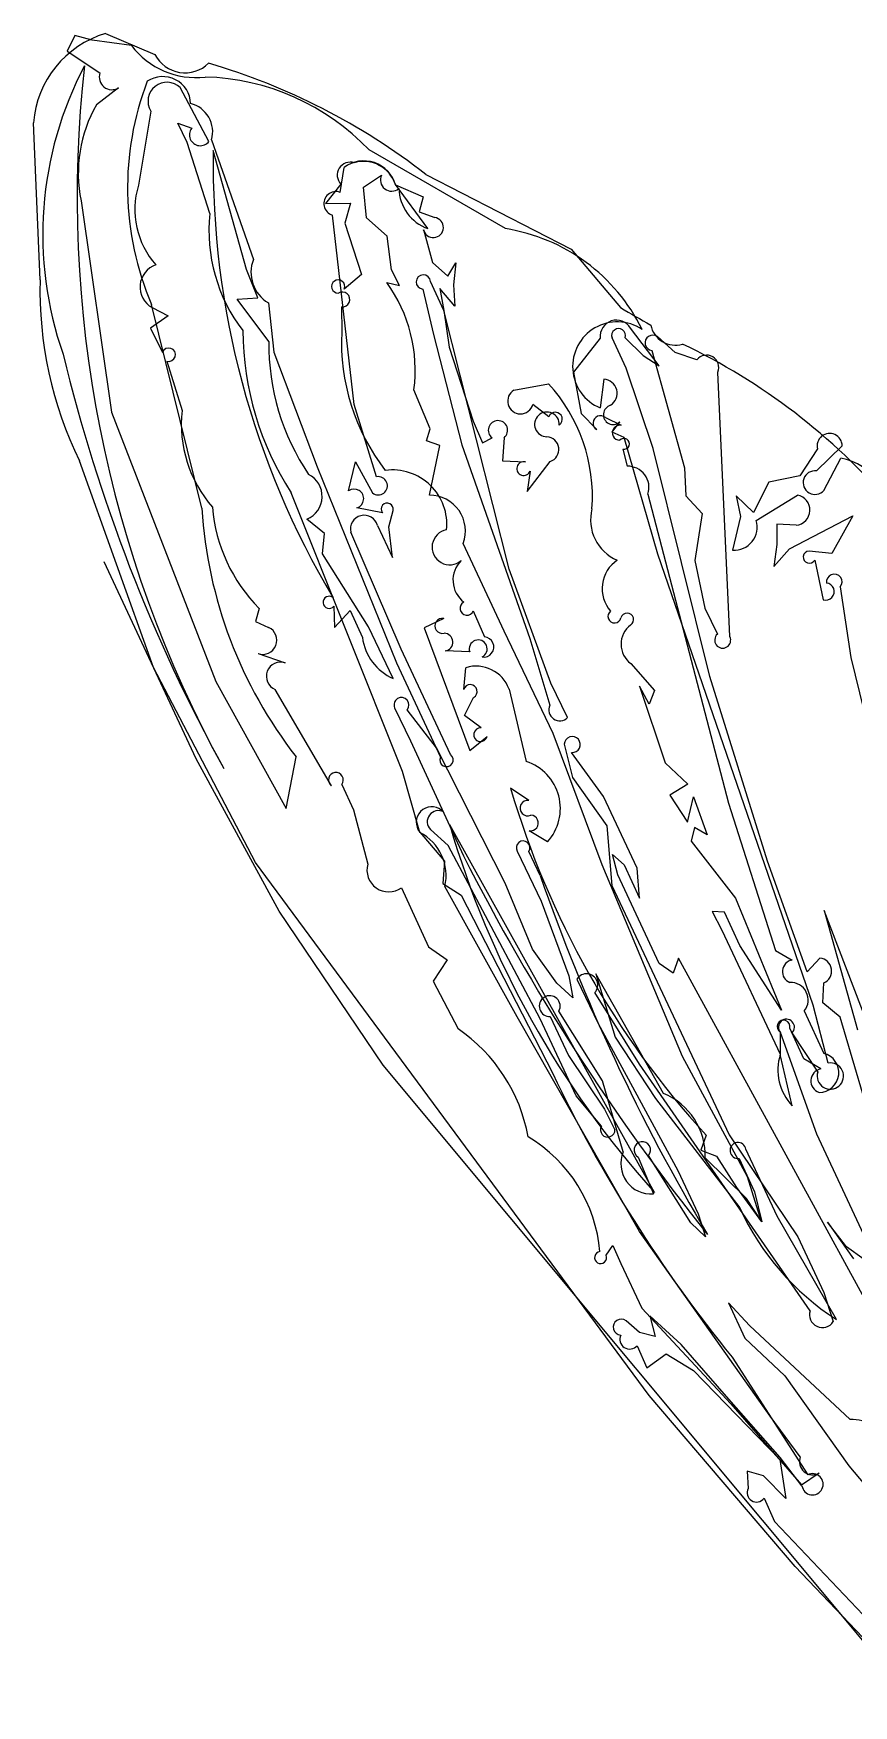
# Model space of a CAD drawing. Extents: x -1.41 to 6.2, y -5.19 to 2.16.
# Drawn here: x 1.01 to 1.687, y 0.71 to 2.09 of the extents above; entities that cross this region are included whole.
import ezdxf

# ---------------------------------------------------------------- set-up
doc = ezdxf.new("R2010")
doc.units = 0

msp = doc.modelspace()

# ---------------------------------------------------------------- linework, layer by layer
at = {"layer": 'Default', "color": 5, "linetype": 'CONTINUOUS'}
for p, q in [((1.044313, 2.08875), (1.037993, 2.075702)), ((1.058652, 2.084943), (1.044313, 2.08875)), ((1.09114, 2.08041), (1.058652, 2.084943)), ((1.069732, 2.090466), (1.110585, 2.072999)), ((1.037993, 2.075702), (1.06511, 2.05786)), ((1.0805, 2.045542), (1.062288, 2.031663)), ((1.155127, 2.001396), (1.131319, 2.045741)), ((1.015721, 1.887002), (1.010292, 2.016817)), ((1.107109, 2.026445), (1.096924, 1.965157)), ((1.137204, 2.000394), (1.129362, 2.016333)), ((1.129362, 2.016333), (1.140905, 2.012177)), ((1.157328, 2.002748), (1.191841, 1.903928)), ((1.155834, 1.94184), (1.137204, 2.000394)), ((1.186116, 1.895503), (1.158648, 1.993844)), ((1.399807, 1.929342), (1.287201, 1.994362)), ((1.263415, 1.9593), (1.266626, 1.979831)), ((1.282663, 1.963631), (1.297505, 1.973579)), ((1.334158, 1.974155), (1.454114, 1.912548)), ((1.263855, 1.966093), (1.251419, 1.950193)), ((1.285162, 1.938258), (1.282663, 1.963631)), ((1.335838, 1.929352), (1.30898, 1.965811)), ((1.309129, 1.965455), (1.331996, 1.955533)), ((1.04958, 1.952415), (1.074814, 1.777804)), ((1.251419, 1.950193), (1.272046, 1.950308)), ((1.272046, 1.950308), (1.267338, 1.933773)), ((1.331996, 1.955533), (1.328708, 1.94316)), ((1.275022, 1.784263), (1.257056, 1.940555)), ((1.267338, 1.933773), (1.28093, 1.891609)), ((1.302184, 1.923117), (1.285162, 1.938258)), ((1.328708, 1.94316), (1.341432, 1.938529)), ((1.305709, 1.895373), (1.302184, 1.923117)), ((1.332035, 1.928719), (1.339692, 1.901369)), ((1.454114, 1.912548), (1.494827, 1.86431)), ((1.195399, 1.87228), (1.186116, 1.895503)), ((1.28093, 1.891609), (1.26676, 1.879506)), ((1.312246, 1.882354), (1.305709, 1.895373)), ((1.339692, 1.901369), (1.352154, 1.890097)), ((1.352154, 1.890097), (1.358871, 1.901132)), ((1.358871, 1.901132), (1.356903, 1.883085)), ((1.301844, 1.884847), (1.312246, 1.882354)), ((1.33162, 1.87953), (1.340468, 1.842009)), ((1.348907, 1.861888), (1.337859, 1.885763)), ((1.357896, 1.865342), (1.34574, 1.879935)), ((1.34574, 1.879935), (1.348913, 1.861875)), ((1.356903, 1.883085), (1.357896, 1.865342)), ((1.149211, 1.69859), (1.107716, 1.866806)), ((1.108219, 1.864177), (1.12144, 1.857266)), ((1.178504, 1.87102), (1.195399, 1.87228)), ((1.204588, 1.836171), (1.178504, 1.87102)), ((1.204132, 1.86806), (1.208689, 1.827376)), ((1.264608, 1.864834), (1.264648, 1.843978)), ((1.12144, 1.857266), (1.106813, 1.847235)), ((1.402967, 1.648313), (1.348907, 1.861888)), ((1.348913, 1.861875), (1.353371, 1.831573)), ((1.106813, 1.847235), (1.116724, 1.827256)), ((1.340468, 1.842009), (1.36393, 1.750798)), ((1.477982, 1.838892), (1.45586, 1.810889)), ((1.499283, 1.814086), (1.48773, 1.83918)), ((1.498583, 1.839301), (1.513346, 1.82474)), ((1.526606, 1.816023), (1.50304, 1.847158)), ((1.539873, 1.82716), (1.525142, 1.840337)), ((1.208689, 1.827376), (1.244301, 1.732748)), ((1.353371, 1.831573), (1.373164, 1.770433)), ((1.513346, 1.82474), (1.526606, 1.816023)), ((1.520625, 1.828849), (1.547463, 1.731858)), ((1.557773, 1.821041), (1.539873, 1.82716)), ((1.120476, 1.819928), (1.132948, 1.779271)), ((1.45586, 1.810889), (1.462209, 1.776898)), ((1.521616, 1.748008), (1.499283, 1.814086)), ((1.584996, 1.592631), (1.574934, 1.810975)), ((1.33761, 1.764232), (1.324324, 1.796211)), ((1.406782, 1.796099), (1.435344, 1.801339)), ((1.480934, 1.805069), (1.478046, 1.781416)), ((1.293418, 1.724548), (1.275022, 1.784263)), ((1.435546, 1.774046), (1.422362, 1.784183)), ((1.074814, 1.777804), (1.160715, 1.55561)), ((1.373164, 1.770433), (1.380948, 1.752639)), ((1.462209, 1.776898), (1.47514, 1.763468)), ((1.482287, 1.77351), (1.495234, 1.767105)), ((1.487972, 1.761431), (1.494096, 1.7698)), ((1.33451, 1.754284), (1.33761, 1.764232)), ((1.345779, 1.750291), (1.33451, 1.754284)), ((1.380948, 1.752639), (1.388753, 1.756607)), ((1.39877, 1.756807), (1.397349, 1.737703)), ((1.497836, 1.757059), (1.487972, 1.761431)), ((1.525436, 1.660786), (1.497836, 1.757059)), ((1.337241, 1.709367), (1.345779, 1.750291)), ((1.36393, 1.750798), (1.420057, 1.591035)), ((1.496733, 1.747302), (1.500182, 1.733254)), ((1.5685, 1.559619), (1.521616, 1.748008)), ((1.657256, 1.747539), (1.642799, 1.725428)), ((1.656425, 1.729442), (1.677659, 1.750118)), ((1.662604, 1.713339), (1.676546, 1.739967)), ((1.109402, 1.567058), (1.048241, 1.737655)), ((1.244301, 1.732748), (1.309864, 1.570968)), ((1.270345, 1.712998), (1.276055, 1.736937)), ((1.276055, 1.736937), (1.290053, 1.711232)), ((1.397349, 1.737703), (1.41622, 1.736799)), ((1.417608, 1.712465), (1.436711, 1.737169)), ((1.42017, 1.72931), (1.417608, 1.712465)), ((1.547463, 1.731858), (1.548792, 1.708943)), ((1.642799, 1.725428), (1.617138, 1.720085)), ((1.314944, 1.481201), (1.222847, 1.711436)), ((1.617138, 1.720085), (1.604585, 1.694999)), ((1.29821, 1.694901), (1.277259, 1.69884)), ((1.517293, 1.710314), (1.583899, 1.455255)), ((1.548792, 1.708943), (1.562096, 1.694331)), ((1.604585, 1.694999), (1.590097, 1.708855)), ((1.590097, 1.708855), (1.593694, 1.691869)), ((1.606662, 1.688528), (1.640869, 1.709452)), ((1.250508, 1.677856), (1.23603, 1.689552)), ((1.294257, 1.684277), (1.306514, 1.657909)), ((1.303462, 1.683289), (1.307116, 1.69686)), ((1.562096, 1.694331), (1.556089, 1.655391)), ((1.593694, 1.691869), (1.58723, 1.663919)), ((1.639724, 1.684541), (1.623705, 1.685447)), ((1.623705, 1.685447), (1.623769, 1.668633)), ((1.634147, 1.665216), (1.686593, 1.692261)), ((1.686593, 1.692261), (1.669123, 1.661159)), ((1.248773, 1.661087), (1.250508, 1.677856)), ((1.313806, 1.582234), (1.272144, 1.678734)), ((1.306514, 1.657909), (1.303462, 1.683289)), ((1.28679, 1.600733), (1.248773, 1.661087)), ((1.398813, 1.597118), (1.364802, 1.669579)), ((1.653725, 1.288458), (1.525436, 1.660786)), ((1.623769, 1.668633), (1.62128, 1.650574)), ((1.62128, 1.650574), (1.634147, 1.665216)), ((1.669123, 1.661159), (1.650318, 1.663249)), ((1.144479, 1.491837), (1.068679, 1.65439)), ((1.437151, 1.55434), (1.402967, 1.648313)), ((1.556089, 1.655391), (1.564269, 1.616238)), ((1.654983, 1.655654), (1.662073, 1.622887)), ((1.676001, 1.633673), (1.684808, 1.575348)), ((1.19663, 1.61596), (1.193572, 1.605176)), ((1.258268, 1.617742), (1.25883, 1.600234)), ((1.564269, 1.616238), (1.574674, 1.594632)), ((1.193572, 1.605176), (1.204379, 1.600206)), ((1.25883, 1.600234), (1.271595, 1.614081)), ((1.271595, 1.614081), (1.281743, 1.591839)), ((1.349007, 1.607645), (1.33283, 1.599973)), ((1.373275, 1.613882), (1.382611, 1.592428)), ((1.307128, 1.557939), (1.28679, 1.600733)), ((1.33283, 1.599973), (1.370519, 1.498761)), ((1.439312, 1.51271), (1.398813, 1.597118)), ((1.420057, 1.591035), (1.436511, 1.535994)), ((1.195773, 1.578581), (1.218075, 1.571029)), ((1.354412, 1.495317), (1.313806, 1.582234)), ((1.370333, 1.580122), (1.350115, 1.580874)), ((1.684808, 1.575348), (1.74549, 1.326906)), ((1.193655, 1.406096), (1.109402, 1.567058)), ((1.309864, 1.570968), (1.346124, 1.493209)), ((1.365405, 1.548992), (1.366991, 1.566985)), ((1.503258, 1.570318), (1.52279, 1.54815)), ((1.616021, 1.40737), (1.5685, 1.559619)), ((1.160715, 1.55561), (1.218744, 1.450789)), ((1.256222, 1.469566), (1.209764, 1.549015)), ((1.40274, 1.54926), (1.417028, 1.489557)), ((1.451129, 1.525824), (1.437151, 1.55434)), ((1.518501, 1.53689), (1.510369, 1.551775)), ((1.510369, 1.551775), (1.531638, 1.488517)), ((1.52279, 1.54815), (1.518501, 1.53689)), ((1.308376, 1.533942), (1.321513, 1.506552)), ((1.342842, 1.500751), (1.318689, 1.532327)), ((1.365995, 1.527479), (1.373509, 1.542398)), ((1.379788, 1.517268), (1.365995, 1.527479)), ((1.321513, 1.506552), (1.365139, 1.411572)), ((1.370519, 1.498761), (1.384631, 1.51014)), ((1.479505, 1.404357), (1.439312, 1.51271)), ((1.213121, 1.366036), (1.144479, 1.491837)), ((1.218744, 1.450789), (1.227018, 1.49345)), ((1.399597, 1.38907), (1.342842, 1.500751)), ((1.448389, 1.503996), (1.455121, 1.476365)), ((1.480832, 1.460666), (1.45443, 1.496997)), ((1.329136, 1.430915), (1.314944, 1.481201)), ((1.531638, 1.488517), (1.550258, 1.470985)), ((1.264688, 1.470666), (1.274446, 1.449741)), ((1.419118, 1.457432), (1.404098, 1.467475)), ((1.455121, 1.476365), (1.483494, 1.436359)), ((1.550258, 1.470985), (1.535504, 1.461727)), ((1.274446, 1.449741), (1.286214, 1.404786)), ((1.508471, 1.401393), (1.480832, 1.460666)), ((1.535504, 1.461727), (1.549938, 1.439582)), ((1.549938, 1.439582), (1.555006, 1.460482)), ((1.555006, 1.460482), (1.56638, 1.42897)), ((1.583899, 1.455255), (1.622578, 1.333492)), ((1.52288, 1.133873), (1.353848, 1.437208)), ((1.483494, 1.436359), (1.487492, 1.387227)), ((1.327798, 1.433025), (1.349379, 1.407356)), ((1.352532, 1.420312), (1.338058, 1.433476)), ((1.434456, 1.423261), (1.419445, 1.4324)), ((1.555764, 1.434983), (1.553114, 1.423864)), ((1.553114, 1.423864), (1.589687, 1.376647)), ((1.56638, 1.42897), (1.555764, 1.434983)), ((1.428478, 1.277165), (1.352532, 1.420312)), ((1.409586, 1.415521), (1.429201, 1.374204)), ((1.428423, 1.395593), (1.419187, 1.415398)), ((1.49261, 1.395971), (1.488003, 1.412932)), ((1.488003, 1.412932), (1.497867, 1.404415)), ((1.51834, 0.966217), (1.193655, 1.406096)), ((1.349379, 1.407356), (1.348179, 1.388907)), ((1.54582, 1.24615), (1.479505, 1.404357)), ((1.526751, 1.322755), (1.49261, 1.395971)), ((1.497867, 1.404415), (1.510311, 1.376875)), ((1.510311, 1.376875), (1.508471, 1.401393)), ((1.648865, 1.315931), (1.616021, 1.40737)), ((1.313952, 1.385416), (1.336363, 1.336678)), ((1.348179, 1.388907), (1.363174, 1.379215)), ((1.409371, 1.278702), (1.349801, 1.386363)), ((1.422206, 1.334782), (1.399597, 1.38907)), ((1.487492, 1.387227), (1.58451, 1.18142)), ((1.363174, 1.379215), (1.438806, 1.232148)), ((1.429201, 1.374204), (1.452135, 1.312594)), ((1.589687, 1.376647), (1.627724, 1.284233)), ((1.705648, 1.254602), (1.66274, 1.366677)), ((1.66274, 1.366677), (1.690189, 1.268034)), ((1.299014, 1.238999), (1.213121, 1.366036)), ((1.580659, 1.365255), (1.570414, 1.365736)), ((1.570414, 1.365736), (1.578272, 1.350295)), ((1.593306, 1.337774), (1.580659, 1.365255)), ((1.578272, 1.350295), (1.626619, 1.247887)), ((1.336363, 1.336678), (1.351753, 1.325836)), ((1.351753, 1.325836), (1.340271, 1.308242)), ((1.442324, 1.306626), (1.422206, 1.334782)), ((1.542558, 1.327291), (1.53819, 1.314982)), ((1.729736, 0.984586), (1.542558, 1.327291)), ((1.627724, 1.284233), (1.593306, 1.337774)), ((1.622578, 1.333492), (1.636318, 1.32569)), ((1.659289, 1.327294), (1.648865, 1.315931)), ((1.452135, 1.312594), (1.455296, 1.294594)), ((1.474351, 1.314206), (1.490343, 1.261925)), ((1.530264, 1.215576), (1.474351, 1.314206)), ((1.53819, 1.314982), (1.526751, 1.322755)), ((1.340271, 1.308242), (1.360648, 1.268845)), ((1.455296, 1.294594), (1.442324, 1.306626)), ((1.458772, 1.309969), (1.476244, 1.273322)), ((1.510329, 1.239661), (1.473559, 1.298796)), ((1.661729, 1.290336), (1.662582, 1.306754)), ((1.479872, 1.226103), (1.443917, 1.283492)), ((1.646426, 1.283645), (1.662453, 1.248642)), ((1.666181, 1.240646), (1.653725, 1.288458)), ((1.67607, 1.278603), (1.661729, 1.290336)), ((1.510384, 1.101517), (1.409371, 1.278702)), ((1.458075, 1.213682), (1.428478, 1.277165)), ((1.436818, 1.278998), (1.451791, 1.246887)), ((1.476244, 1.273322), (1.542065, 1.151885)), ((1.706598, 1.175029), (1.67607, 1.278603)), ((1.490343, 1.261925), (1.523538, 1.211335)), ((1.626623, 1.266195), (1.656586, 1.182352)), ((1.626675, 1.246733), (1.626764, 1.265947)), ((1.645939, 1.244254), (1.634383, 1.269473)), ((1.636196, 1.265514), (1.65755, 1.23314)), ((1.451791, 1.246887), (1.481602, 1.202677)), ((1.599635, 1.146737), (1.54582, 1.24615)), ((1.636477, 1.205417), (1.626675, 1.246733)), ((1.659934, 1.235775), (1.645939, 1.244254)), ((1.716851, 0.737619), (1.299014, 1.238999)), ((1.651148, 1.036266), (1.510329, 1.239661)), ((1.496978, 1.167343), (1.479872, 1.226103)), ((1.478996, 1.188546), (1.458075, 1.213682)), ((1.481602, 1.202677), (1.490201, 1.185685)), ((1.523538, 1.211335), (1.593203, 1.121093)), ((1.5655, 1.181028), (1.561057, 1.168891)), ((1.58451, 1.18142), (1.64108, 1.0973)), ((1.656586, 1.182352), (1.709157, 1.069612)), ((1.509247, 1.163109), (1.521917, 1.132648)), ((1.552902, 1.108928), (1.517821, 1.164441)), ((1.561057, 1.168891), (1.573899, 1.16392)), ((1.59877, 1.128872), (1.564696, 1.162548)), ((1.573899, 1.16392), (1.590593, 1.137996)), ((1.592544, 1.161944), (1.605374, 1.134429)), ((1.62401, 1.114181), (1.598239, 1.169471)), ((1.542065, 1.151885), (1.558705, 1.116202)), ((1.611165, 1.109579), (1.599635, 1.146737)), ((1.590593, 1.137996), (1.611165, 1.109579)), ((1.605374, 1.134429), (1.611235, 1.109604)), ((1.611235, 1.109604), (1.59877, 1.128872)), ((1.564844, 1.097254), (1.552902, 1.108928)), ((1.558705, 1.116202), (1.564844, 1.097254)), ((1.672873, 1.029114), (1.62401, 1.114181)), ((1.665442, 1.109375), (1.68706, 1.079012)), ((1.68126, 1.088991), (1.665442, 1.109375)), ((1.618115, 0.949359), (1.510384, 1.101517)), ((1.64108, 1.0973), (1.662468, 1.051427)), ((1.482846, 1.08209), (1.488318, 1.090001)), ((1.488318, 1.090001), (1.495054, 1.075236)), ((1.695849, 1.078432), (1.68126, 1.088991)), ((1.495054, 1.075236), (1.512292, 1.03827)), ((1.662468, 1.051427), (1.670305, 1.027283)), ((1.512292, 1.03827), (1.585741, 0.959446)), ((1.601081, 1.024198), (1.583744, 1.042659)), ((1.583744, 1.042659), (1.597301, 1.013713)), ((1.510552, 1.018215), (1.49942, 1.027839)), ((1.544777, 1.008437), (1.518896, 1.031992)), ((1.518896, 1.031992), (1.523443, 1.015044)), ((1.684252, 0.946464), (1.601081, 1.024198)), ((1.523443, 1.015044), (1.510552, 1.018215)), ((1.584018, 0.963326), (1.544777, 1.008437)), ((1.597301, 1.013713), (1.630221, 0.982552)), ((1.508475, 1.007408), (1.516396, 0.989203)), ((1.516396, 0.989203), (1.532436, 1.000633)), ((1.532436, 1.000633), (1.554999, 0.986897)), ((1.58698, 0.997897), (1.649239, 0.900871)), ((1.554999, 0.986897), (1.626286, 0.913548)), ((1.630221, 0.982552), (1.683233, 0.908305)), ((1.638778, 0.825238), (1.51834, 0.966217)), ((1.626484, 0.915094), (1.584018, 0.963326)), ((1.585741, 0.959446), (1.644214, 0.892591)), ((1.64308, 0.91554), (1.618115, 0.949359)), ((1.626286, 0.913548), (1.631208, 0.881291)), ((1.644511, 0.891634), (1.626484, 0.915094)), ((1.612861, 0.899965), (1.599335, 0.903952)), ((1.599335, 0.903952), (1.599981, 0.889656)), ((1.631208, 0.881291), (1.612861, 0.899965)), ((1.644214, 0.892591), (1.65874, 0.902477)), ((1.683233, 0.908305), (1.746885, 0.832294)), ((1.613241, 0.881465), (1.621896, 0.862378)), ((1.621896, 0.862378), (1.694997, 0.785143)), ((1.747938, 0.71039), (1.638778, 0.825238))]:
    msp.add_line(p, q, dxfattribs=at)
for centre, radius, start, end in [((1.09409, 2.009997), 0.084075, 106.841209, 175.347288), ((1.144401, 2.120987), 0.066957, 217.301762, 276.524453), ((1.135411, 2.085959), 0.028005, 207.564982, 313.977259), ((1.316995, 1.924442), 0.299036, 152.212091, 199.276882), ((2.025816, 1.955116), 0.979426, 173.625886, 208.769835), ((1.075079, 2.054542), 0.010507, 161.593453, 301.06137), ((1.003453, 1.548392), 0.539111, 52.162275, 73.689546), ((1.333029, 1.963175), 0.245056, 159.010108, 203.156867), ((1.117024, 2.031858), 0.022984, 1.655508, 123.812929), ((1.120439, 2.034556), 0.015604, 45.792557, 211.320919), ((1.146761, 1.860557), 0.193977, 43.613904, 88.449649), ((1.161625, 1.97509), 0.114317, 150.33841, 191.440899), ((1.13418, 2.009205), 0.024032, 344.413342, 435.99068), ((1.147971, 2.006728), 0.008923, 142.361673, 323.310858), ((1.858133, 1.983598), 0.69956, 179.160834, 210.874492), ((1.271845, 1.973415), 0.010838, 72.733779, 222.505264), ((1.282949, 1.958072), 0.027201, 15.748035, 126.875857), ((1.282666, 1.957116), 0.027713, 18.285839, 105.925665), ((1.30588, 1.969557), 0.00929, 154.348473, 310.077028), ((1.16262, 1.945179), 0.068666, 163.085503, 221.746925), ((1.259838, 1.950062), 0.009906, 68.832444, 253.690783), ((1.347878, 1.963308), 0.036028, 181.367198, 250.476274), ((1.29034, 1.92763), 0.135254, 173.969229, 217.561159), ((1.340235, 1.930269), 0.008346, 190.702923, 441.759452), ((1.376126, 1.779242), 0.151956, 26.158861, 81.034418), ((1.11755, 1.881122), 0.019344, 108.575975, 241.158726), ((1.219069, 1.893218), 0.029258, 158.527181, 239.301414), ((1.332002, 1.885387), 0.00587, 3.67141, 266.271218), ((1.338872, 1.879155), 0.323247, 178.608953, 205.960177), ((1.26173, 1.881603), 0.00545, 337.369725, 632.819566), ((1.265225, 1.87094), 0.006137, 264.227766, 481.729241), ((1.201604, 1.812256), 0.123764, 352.550885, 395.9108), ((1.73921, 2.256108), 0.461767, 238.046341, 241.625772), ((1.492119, 1.815507), 0.036882, 56.419399, 247.568821), ((1.491394, 1.840347), 0.013491, 30.322048, 186.191592), ((1.539754, 1.853518), 0.020329, 190.490333, 287.33599), ((1.431962, 1.846317), 0.248841, 180.262213, 212.822397), ((1.39509, 1.833337), 0.190523, 179.14763, 214.105409), ((1.438127, 1.835968), 0.173664, 177.356371, 217.665165), ((1.493136, 1.841115), 0.005742, 341.585797, 559.690719), ((1.521427, 1.835166), 0.006367, 54.313746, 262.761059), ((2.385591, 2.152658), 1.389865, 193.60516, 208.769835), ((1.121922, 1.825293), 0.005556, 254.917765, 519.309644), ((1.323418, 1.36598), 0.518273, 40.531997, 64.589307), ((1.565738, 1.814959), 0.010022, 336.575625, 502.633675), ((1.412203, 1.787043), 0.010554, 120.907639, 344.276674), ((1.333065, 1.707949), 0.138501, 355.954244, 402.399097), ((1.480303, 1.793426), 0.01166, 302.436885, 446.895265), ((1.488669, 1.775786), 0.00808, 105.148575, 312.200502), ((1.236346, 1.767904), 0.104021, 173.726827, 221.198033), ((1.393637, 1.762905), 0.007971, 310.085267, 592.205645), ((1.43405, 1.767806), 0.010187, 357.02855, 629.913137), ((1.440949, 1.772026), 0.005768, 304.584579, 519.506803), ((1.478296, 1.768786), 0.006184, 49.808418, 239.313865), ((1.494236, 1.760923), 0.006262, 80.831358, 269.152626), ((1.433428, 1.747139), 0.010497, 288.223568, 446.690093), ((1.497581, 1.751736), 0.004514, 259.161514, 499.609042), ((1.667307, 1.75002), 0.010352, 0.541271, 193.866206), ((1.663169, 1.679686), 0.061748, 6.431536, 77.488934), ((1.228163, 1.708331), 0.02036, 292.730161, 423.224137), ((1.306492, 1.685253), 0.044978, 354.318045, 457.456536), ((1.414817, 1.731273), 0.005702, 75.750757, 339.858749), ((1.500824, 1.715881), 0.017385, 341.325347, 452.115398), ((1.655235, 1.719749), 0.009766, 83.005145, 318.982016), ((1.274879, 1.706445), 0.007968, 287.372075, 484.680072), ((1.294818, 1.717111), 0.007567, 230.974106, 460.659802), ((1.521119, 1.722323), 0.372665, 183.651466, 217.89051), ((1.290173, 1.709809), 0.132507, 184.510092, 225.093704), ((1.302229, 1.697853), 0.004987, 348.510303, 576.298567), ((1.337351, 1.680004), 0.029364, 339.205303, 450.213744), ((1.506219, 1.688996), 0.036182, 165.301035, 246.98921), ((1.638419, 1.697083), 0.01261, 275.941765, 438.79196), ((1.283228, 1.681393), 0.011399, 14.653012, 193.491118), ((1.588465, 1.68292), 0.019042, 266.280752, 377.126784), ((1.353812, 1.666466), 0.014561, 100.136641, 310.49578), ((1.650611, 1.658199), 0.005059, 93.322515, 329.800606), ((1.379119, 1.639225), 0.022641, 134.433462, 232.8583), ((1.507843, 1.632234), 0.028266, 123.905139, 221.083208), ((1.67114, 1.637839), 0.006401, 319.402777, 548.919708), ((1.663966, 1.629764), 0.007133, 254.608986, 443.153588), ((1.254288, 1.620874), 0.005065, 47.565218, 321.801857), ((1.367978, 1.616045), 0.005722, 116.230782, 337.786815), ((1.347868, 1.601497), 0.006252, 79.512474, 281.933291), ((1.489789, 1.609349), 0.005399, 127.045149, 348.070423), ((1.500199, 1.60667), 0.00536, 303.015638, 523.041557), ((1.514997, 1.586298), 0.019828, 126.800474, 233.699156), ((1.199511, 1.589619), 0.011653, 251.292968, 425.305527), ((1.325289, 1.597993), 0.043979, 188.04339, 245.610505), ((1.349075, 1.58809), 0.00729, 278.201322, 449.325387), ((1.377312, 1.582545), 0.007388, 295.25208, 559.139999), ((1.381822, 1.584108), 0.008357, 260.646194, 444.585087), ((1.579074, 1.589705), 0.006606, 131.768336, 386.293009), ((1.2143, 1.559879), 0.011772, 71.292968, 247.337308), ((1.375531, 1.539297), 0.028975, 20.109837, 107.142731), ((1.3708, 1.547345), 0.00564, 298.700347, 523.027045), ((1.314025, 1.536279), 0.006114, 319.71685, 562.481536), ((1.444688, 1.532157), 0.009033, 154.865, 315.481543), ((1.379216, 1.51167), 0.005627, 84.166425, 344.21739), ((1.45496, 1.503561), 0.006585, 265.386817, 536.214487), ((1.351127, 1.490887), 0.005515, 155.097486, 413.440597), ((1.259896, 1.474425), 0.006091, 321.89325, 592.910907), ((1.404322, 1.450778), 0.040807, 317.598296, 431.85938), ((2.100749, 1.671316), 0.725861, 196.309591, 222.489712), ((1.339068, 1.439307), 0.012902, 41.67149, 209.138013), ((1.418289, 1.45108), 0.006406, 82.561413, 293.188906), ((1.344331, 1.43998), 0.009036, 61.040938, 226.037966), ((2.103502, 1.656185), 0.780981, 196.283246, 221.973734), ((1.420496, 1.438757), 0.006443, 260.603492, 447.197881), ((1.310906, 1.39539), 0.039929, 346.933364, 422.834013), ((1.414424, 1.418376), 0.005618, 327.989191, 570.546012), ((2.993905, 2.240909), 1.827752, 206.984339, 218.659759), ((1.3034, 1.399851), 0.017881, 163.979602, 306.165888), ((2.942441, 1.921123), 1.602633, 199.142392, 210.857608), ((1.637976, 1.316181), 0.009653, 99.893114, 248.938835), ((1.658127, 1.316574), 0.010783, 294.402003, 443.810351), ((1.466673, 1.305054), 0.009305, 317.73828, 508.119086), ((1.635204, 1.292743), 0.014447, 320.968647, 452.765916), ((1.436332, 1.287621), 0.008637, 331.435739, 633.226), ((1.629253, 1.270792), 0.005297, 345.57833, 600.220603), ((1.631691, 1.270318), 0.006586, 313.162311, 581.577955), ((1.284039, 1.15581), 0.136549, 10.128245, 55.872771), ((1.666981, 1.234876), 0.042407, 162.132574, 224.001303), ((1.658567, 1.232774), 0.016337, 270.034799, 436.239118), ((2.490959, 1.733693), 1.165579, 205.486432, 219.143932), ((1.661905, 1.22592), 0.01005, 101.306232, 250.663361), ((1.66792, 1.229931), 0.010856, 162.803123, 459.218106), ((1.509017, 1.164088), 0.0557, 358.416176, 427.577007), ((1.484204, 1.18557), 0.005998, 150.251987, 361.106852), ((1.355517, 1.07449), 0.122706, 4.933423, 59.138653), ((1.512728, 1.168961), 0.006809, 318.408125, 599.257038), ((1.591716, 1.168488), 0.006596, 8.572439, 277.203779), ((1.520018, 1.157594), 0.025018, 157.066459, 274.353132), ((1.790028, 1.211084), 0.216422, 204.570644, 237.225922), ((1.478304, 1.080122), 0.00495, 96.217137, 383.427428), ((1.661336, 1.033075), 0.010676, 162.610949, 327.146732), ((1.495265, 1.022768), 0.006556, 50.668857, 267.599846), ((1.502345, 1.01275), 0.008131, 154.756647, 318.928166), ((1.684698, 0.907737), 0.038729, 332.269836, 450.658916), ((1.653132, 0.911672), 0.01077, 158.953547, 301.380844), ((1.653181, 0.893025), 0.00878, 189.116381, 476.673004), ((1.606989, 0.886173), 0.007826, 153.566369, 323.020769)]:
    msp.add_arc(centre, radius, start, end, dxfattribs=at)

doc.saveas('drawing.dxf')
